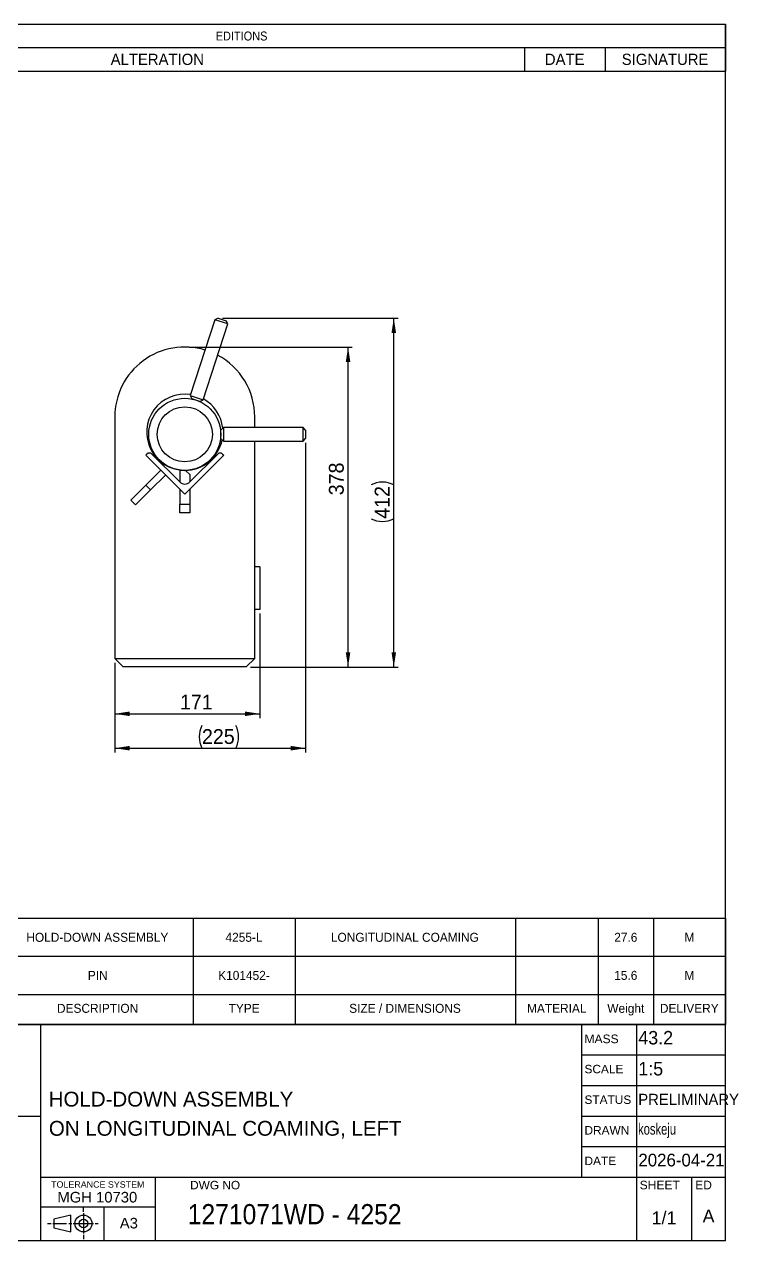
# Model space of a CAD drawing. Header units: millimetres. Extents: x 8 to 2090, y 25 to 1460.
# Drawn here: x 1248 to 2090, y 25 to 1460 of the extents above; entities that cross this region are included whole.
import ezdxf

# ---------------------------------------------------------------- set-up
doc = ezdxf.new("R2010")
doc.units = ezdxf.units.MM
doc.header["$LTSCALE"] = 5
doc.layers.add('AM_0', color=7, linetype='Continuous', lineweight=25)
doc.layers.add('AM_5', color=3, linetype='Continuous')
doc.layers.add('AM_6', color=2, linetype='Continuous')
doc.styles.add('SLDTEXTSTYLE0', font='ARIAL.TTF', dxfattribs={"width": 0.948})
doc.styles.add('SLDTEXTSTYLE1', font='ARIAL.TTF', dxfattribs={"width": 0.9875})
doc.styles.add('SLDTEXTSTYLE2', font='GOTHIC.TTF', dxfattribs={"width": 0.913})
doc.styles.add('SLDTEXTSTYLE3', font='ARIAL.TTF')
doc.styles.add('SLDTEXTSTYLE5', font='ARIALN.TTF', dxfattribs={"width": 0.87})
doc.dimstyles.new('SLDDIMSTYLE0', dxfattribs={"dimtxt": 17.5, "dimasz": 17.5, "dimexe": 0, "dimexo": 0.0625, "dimgap": 4.375, "dimtad": 1, "dimdec": 1, "dimrnd": 1e-09, "dimzin": 12, "dimdsep": 46, "dimtxsty": 'SLDTEXTSTYLE0', "dimsah": 1, "dimcen": 0.09, "dimadec": 0, "dimazin": 3, "dimtfac": 1, "dimtdec": 1, "dimtofl": 0, "dimtmove": 0, "dimatfit": 3, "dimfxl": 1, "dimfrac": 2, "dimtolj": 1, "dimtzin": 12, "dimarcsym": 0})
doc.dimstyles.new('SLDDIMSTYLE2', dxfattribs={"dimtxt": 17.5, "dimasz": 17.5, "dimexe": 0, "dimexo": 0.0625, "dimgap": 4.375, "dimtad": 1, "dimdec": 0, "dimrnd": 1e-09, "dimzin": 12, "dimdsep": 46, "dimtxsty": 'SLDTEXTSTYLE0', "dimsah": 1, "dimcen": 0.09, "dimadec": 0, "dimazin": 3, "dimtfac": 1, "dimtdec": 0, "dimtofl": 0, "dimtmove": 0, "dimatfit": 3, "dimfxl": 1, "dimfrac": 2, "dimtolj": 1, "dimtzin": 12, "dimarcsym": 0})

# ---------------------------------------------------------------- blocks, each defined once
blk = doc.blocks.new('SW_TABLEANNOTATION_0')
at = {"layer": 'AM_0', "color": 0}
for p, q in [((0, 0), (0, -27.3)), ((0, 0), (40, 0)), ((40, 0), (905, 0)), ((905, 0), (1000, 0)), ((1000, 0), (1142, 0)), ((1142, 0), (1142, -27.3)), ((0, -27.3), (0, -55.3)), ((0, -27.3), (40, -27.3)), ((40, -27.3), (40, -55.3)), ((40, -27.3), (905, -27.3)), ((905, -27.3), (905, -55.3)), ((905, -27.3), (1000, -27.3)), ((1000, -27.3), (1000, -55.3)), ((1000, -27.3), (1142, -27.3)), ((1142, -27.3), (1142, -55.3)), ((0, -55.3), (40, -55.3)), ((40, -55.3), (905, -55.3)), ((905, -55.3), (1000, -55.3)), ((1000, -55.3), (1142, -55.3))]:
    blk.add_line(p, q, dxfattribs=at)
at = {"layer": 'AM_0', "color": 0, "attachment_point": 1}
for s, insert, char_height, style in [('EDITIONS', (540.9, -8.5), 10.58, 'SLDTEXTSTYLE2'), ('ED', (7.8, -34.7), 13.23, 'SLDTEXTSTYLE0'), ('ALTERATION', (417.1, -34.7), 13.23, 'SLDTEXTSTYLE0'), ('DATE', (929, -34.7), 13.23, 'SLDTEXTSTYLE0'), ('SIGNATURE', (1019.6, -34.7), 13.23, 'SLDTEXTSTYLE0')]:
    blk.add_mtext(s, dxfattribs=dict(at, insert=insert, char_height=char_height, style=style))
blk = doc.blocks.new('SW_TABLEANNOTATION_1')
at = {"layer": 'AM_0', "color": 0}
for p, q in [((0, 89.9), (0, 45)), ((0, 89.9), (75, 89.9)), ((75, 89.9), (75, 45)), ((75, 89.9), (115, 89.9)), ((115, 89.9), (115, 45)), ((115, 89.9), (185, 89.9)), ((185, 89.9), (185, 45)), ((185, 89.9), (265, 89.9)), ((265, 89.9), (265, 45)), ((265, 89.9), (490, 89.9)), ((490, 89.9), (490, 45)), ((490, 89.9), (610, 89.9)), ((610, 89.9), (610, 45)), ((610, 89.9), (870, 89.9)), ((870, 89.9), (870, 45)), ((870, 89.9), (967.5, 89.9)), ((967.5, 89.9), (967.5, 45)), ((967.5, 89.9), (1032.5, 89.9)), ((1032.5, 89.9), (1032.5, 45)), ((1032.5, 89.9), (1117.5, 89.9)), ((1117.5, 89.9), (1117.5, 45)), ((0, 45), (0, 0)), ((0, 45), (75, 45)), ((75, 45), (75, 0)), ((75, 45), (115, 45)), ((115, 45), (115, 0)), ((115, 45), (185, 45)), ((185, 45), (185, 0)), ((185, 45), (265, 45)), ((265, 45), (265, 0)), ((265, 45), (490, 45)), ((490, 45), (490, 0)), ((490, 45), (610, 45)), ((610, 45), (610, 0)), ((610, 45), (870, 45)), ((870, 45), (870, 0)), ((870, 45), (967.5, 45)), ((967.5, 45), (967.5, 0)), ((967.5, 45), (1032.5, 45)), ((1032.5, 45), (1032.5, 0)), ((1032.5, 45), (1117.5, 45)), ((1117.5, 45), (1117.5, 0)), ((0, 0), (0, -35.5)), ((0, 0), (75, 0)), ((75, 0), (75, -35.5)), ((75, 0), (115, 0)), ((115, 0), (115, -35.5)), ((115, 0), (185, 0)), ((185, 0), (185, -35.5)), ((185, 0), (265, 0)), ((265, 0), (265, -35.5)), ((265, 0), (490, 0)), ((490, 0), (490, -35.5)), ((490, 0), (610, 0)), ((610, 0), (610, -35.5)), ((610, 0), (870, 0)), ((870, 0), (870, -35.5)), ((870, 0), (967.5, 0)), ((967.5, 0), (967.5, -35.5)), ((967.5, 0), (1032.5, 0)), ((1032.5, 0), (1032.5, -35.5)), ((1032.5, 0), (1117.5, 0)), ((1117.5, 0), (1117.5, -35.5)), ((0, -35.5), (75, -35.5)), ((75, -35.5), (115, -35.5)), ((115, -35.5), (185, -35.5)), ((185, -35.5), (265, -35.5)), ((265, -35.5), (490, -35.5)), ((490, -35.5), (610, -35.5)), ((610, -35.5), (870, -35.5)), ((870, -35.5), (967.5, -35.5)), ((967.5, -35.5), (1032.5, -35.5)), ((1032.5, -35.5), (1117.5, -35.5))]:
    blk.add_line(p, q, dxfattribs=at)
at = {"layer": 'AM_0', "color": 0, "attachment_point": 1, "style": 'SLDTEXTSTYLE0'}
for s, insert, char_height in [('2', (33.6, 72.7), 10.6), ('1', (91.1, 72.7), 10.6), ('4255', (134.3, 72.7), 10.58), ('HOLD-DOWN ASSEMBLY', (293.2, 72.7), 10.583), ('4255-L', (528, 72.7), 10.58), ('LONGITUDINAL COAMING', (652.2, 72.7), 10.583), ('27.6', (986.3, 72.7), 10.58), ('M', (1069.1, 72.7), 10.6), ('1', (33.6, 27.8), 10.6), ('1', (91.1, 27.8), 10.6), ('K101452', (121.8, 27.8), 10.58), ('1042296', (197.6, 27.8), 10.58), ('PIN', (365.7, 27.8), 10.58), ('K101452-', (519.4, 27.8), 10.58), ('15.6', (986.3, 27.8), 10.58), ('M', (1069.1, 27.8), 10.6), ('ITEM', (20.6, -11.1), 10.58), ('QTY', (80.5, -11.1), 10.58), ('DRW', (133.1, -11.1), 10.58), ('CODE', (204.6, -11.1), 10.58), ('DESCRIPTION', (329.3, -11.1), 10.583), ('TYPE', (531.6, -11.1), 10.58), ('SIZE / DIMENSIONS', (673.8, -11.1), 10.583), ('MATERIAL', (883.5, -11.1), 10.58), ('Weight', (978.1, -11.1), 10.58), ('DELIVERY', (1040.1, -11.1), 10.58)]:
    blk.add_mtext(s, dxfattribs=dict(at, insert=insert, char_height=char_height))
blk = doc.blocks.new('_D_2')
at = {"layer": 'AM_5'}
for p, q in [((1526, 764.7), (1526, 641.5)), ((1355, 706.7), (1355, 641.5)), ((1355, 646.5), (1526, 646.5))]:
    blk.add_line(p, q, dxfattribs=at)
for points in [[(1355, 646.5), (1372.5, 643.8), (1372.5, 649.2)], [(1526, 646.5), (1508.5, 649.2), (1508.5, 643.8)]]:
    blk.add_solid(points, dxfattribs=at)
at = {"layer": 'AM_5', "insert": (1431.8, 669.1), "char_height": 17.5, "attachment_point": 1, "style": 'SLDTEXTSTYLE0'}
blk.add_mtext('171', dxfattribs=at)
blk = doc.blocks.new('_D_3')
at = {"layer": 'AM_5'}
for p, q in [((1580, 966.2), (1580, 600.9)), ((1355, 706.7), (1355, 600.9)), ((1355, 605.9), (1580, 605.9))]:
    blk.add_line(p, q, dxfattribs=at)
for centre, start, end in [((1484.6, 619.3), 153.4349, 206.5651), ((1470.9, 619.3), 333.4349, 26.5651)]:
    blk.add_arc(centre, 30, start, end, dxfattribs=at)
for points in [[(1355, 605.9), (1372.5, 603.2), (1372.5, 608.6)], [(1580, 605.9), (1562.5, 608.6), (1562.5, 603.2)]]:
    blk.add_solid(points, dxfattribs=at)
at = {"layer": 'AM_5', "insert": (1457.7, 628.4), "char_height": 17.5, "attachment_point": 1, "style": 'SLDTEXTSTYLE0'}
blk.add_mtext('225', dxfattribs=at)
blk = doc.blocks.new('_D_4')
at = {"layer": 'AM_5'}
for p, q in [((1442.5, 1079.2), (1635, 1079.2)), ((1630, 701.7), (1630, 1079.2)), ((1515, 701.7), (1635, 701.7))]:
    blk.add_line(p, q, dxfattribs=at)
for points in [[(1630, 1079.2), (1627.3, 1061.7), (1632.7, 1061.7)], [(1630, 701.7), (1632.7, 719.2), (1627.3, 719.2)]]:
    blk.add_solid(points, dxfattribs=at)
at = {"layer": 'AM_5', "insert": (1607.4, 904.3), "char_height": 17.5, "attachment_point": 1, "rotation": 90, "style": 'SLDTEXTSTYLE0'}
blk.add_mtext('378', dxfattribs=at)
blk = doc.blocks.new('_D_5')
at = {"layer": 'AM_5'}
for p, q in [((1481.8, 1113.3), (1688.9, 1113.3)), ((1683.9, 701.7), (1683.9, 1113.3)), ((1515, 701.7), (1688.9, 701.7))]:
    blk.add_line(p, q, dxfattribs=at)
for centre, start, end in [((1670.5, 889.8), 63.4349, 116.5651), ((1670.5, 903.4), 243.4349, 296.5651)]:
    blk.add_arc(centre, 30, start, end, dxfattribs=at)
for points in [[(1683.9, 1113.3), (1681.2, 1095.8), (1686.6, 1095.8)], [(1683.9, 701.7), (1686.6, 719.2), (1681.2, 719.2)]]:
    blk.add_solid(points, dxfattribs=at)
at = {"layer": 'AM_5', "insert": (1661.4, 876.6), "char_height": 17.5, "attachment_point": 1, "rotation": 90, "style": 'SLDTEXTSTYLE0'}
blk.add_mtext('412', dxfattribs=at)

msp = doc.modelspace()

# ---------------------------------------------------------------- linework, layer by layer
at = {"layer": 'AM_0'}
for p, q in [((26.34, 1460.01), (2075.04, 1460.01)), ((2075.04, 24.91), (2075.04, 1460.01)), ((1472.98, 1111.38), (1443.94, 1021.98)), ((1459.15, 1017.03), (1488.2, 1106.43)), ((1476.77, 1113.3), (1472.98, 1111.38)), ((1488.2, 1106.43), (1472.98, 1111.38)), ((1476.77, 1113.3), (1486.28, 1110.21)), ((1488.2, 1106.43), (1486.28, 1110.21)), ((1443.94, 1021.98), (1445.86, 1018.2)), ((1443.94, 1021.98), (1459.15, 1017.03)), ((1455.37, 1015.11), (1445.86, 1018.2)), ((1455.37, 1015.11), (1459.15, 1017.03)), ((1354.99, 996.73), (1354.99, 711.73)), ((1519.99, 984.23), (1519.99, 996.73)), ((1482.99, 984.23), (1479.99, 981.23)), ((1479.99, 971.23), (1479.99, 981.23)), ((1576.99, 984.23), (1482.99, 984.23)), ((1482.99, 984.23), (1482.99, 968.23)), ((1579.99, 981.23), (1576.99, 984.23)), ((1576.99, 968.23), (1576.99, 984.23)), ((1579.99, 981.23), (1579.99, 971.23)), ((1479.99, 971.23), (1482.99, 968.23)), ((1482.99, 968.23), (1576.99, 968.23)), ((1519.99, 711.73), (1519.99, 968.23)), ((1576.99, 968.23), (1579.99, 971.23)), ((1391.52, 951.57), (1392.94, 952.98)), ((1437.49, 905.61), (1391.52, 951.57)), ((1398.59, 952.98), (1431.48, 920.1)), ((1483.45, 951.57), (1437.49, 905.61)), ((1443.5, 920.1), (1476.38, 952.98)), ((1482.03, 952.98), (1483.45, 951.57)), ((1409.2, 933.89), (1391.52, 916.21)), ((1438.49, 933.73), (1431.49, 933.73)), ((1431.49, 933.73), (1431.49, 920.09)), ((1443.49, 928.73), (1438.49, 933.73)), ((1414.86, 928.23), (1397.18, 910.56)), ((1443.49, 928.73), (1443.49, 920.09)), ((1391.52, 916.21), (1373.85, 898.54)), ((1397.18, 910.56), (1379.5, 892.88)), ((1397.18, 910.56), (1391.52, 916.21)), ((1431.49, 911.61), (1431.49, 893.73)), ((1443.49, 911.61), (1443.49, 893.73)), ((1379.5, 892.88), (1373.85, 898.54)), ((1431.49, 893.73), (1443.49, 893.73)), ((1431.49, 883.73), (1431.49, 893.73)), ((1443.49, 893.73), (1443.49, 883.73)), ((1443.49, 883.73), (1431.49, 883.73)), ((1525.99, 819.73), (1519.99, 819.73)), ((1525.99, 819.73), (1525.99, 769.73)), ((1525.99, 769.73), (1519.99, 769.73)), ((1354.99, 711.73), (1519.99, 711.73)), ((1364.99, 701.73), (1354.99, 711.73)), ((1509.99, 701.73), (1519.99, 711.73)), ((1509.99, 701.73), (1364.99, 701.73)), ((2075.04, 279.83), (957.54, 279.83)), ((1267.54, 279.83), (1267.54, 24.91)), ((1905.04, 279.91), (1905.04, 99.91)), ((1970.04, 279.83), (1970.04, 24.83)), ((2075.04, 24.83), (2075.04, 279.83)), ((1905.04, 243.91), (2075.04, 243.91)), ((1905.04, 207.91), (2075.04, 207.91)), ((957.55, 171.83), (1267.54, 171.85)), ((1905.04, 171.91), (2075.04, 171.91)), ((1905.04, 135.91), (2075.04, 135.91)), ((1267.54, 99.91), (2075.04, 99.91)), ((1402.54, 99.91), (1402.54, 24.91)), ((2035.04, 99.91), (2035.04, 24.91)), ((1267.54, 64.91), (1402.54, 64.91)), ((1318, 58.8), (1318, 63.66)), ((1342.54, 24.91), (1342.54, 64.91)), ((1275.69, 45.11), (1279.84, 45.11)), ((1282.07, 45.11), (1298.1, 45.11)), ((1303.02, 55.11), (1283.02, 50.11)), ((1283.02, 50.11), (1283.02, 40.11)), ((1300.66, 45.11), (1304.49, 45.11)), ((1303.02, 35.11), (1303.02, 55.11)), ((1306.08, 45.11), (1329.77, 45.11)), ((1318, 57.12), (1318, 33.36)), ((1331.76, 45.11), (1335.51, 45.11)), ((1283.02, 40.11), (1303.02, 35.11)), ((1318, 31.76), (1318, 26.74)), ((26.34, 24.91), (2075.04, 24.91)), ((957.56, 24.91), (2075.04, 24.91))]:
    msp.add_line(p, q, dxfattribs=at)
for centre, radius in [((1437.49, 976.23), 42.5), ((1437.49, 976.23), 32.5), ((1318, 45.11), 10), ((1318, 45.11), 5)]:
    msp.add_circle(centre, radius, dxfattribs=at)
for centre, radius, start, end in [((1437.49, 996.73), 82.5, 73.15652, 180), ((1437.49, 996.73), 82.5, 0, 61.99374), ((1437.49, 978.73), 45, 81.24231, 270), ((1437.49, 978.73), 45, 6.05756, 60.75847), ((1437.49, 978.73), 45, 270, 348.36509), ((1395.77, 950.16), 4, 45, 135), ((1479.2, 950.16), 4, 45, 135), ((1437.49, 926.11), 8.5, 225, 315)]:
    msp.add_arc(centre, radius, start, end, dxfattribs=at)

# ---------------------------------------------------------------- block references
for name, p in [('SW_TABLEANNOTATION_0', (933.04, 1460.01)), ('SW_TABLEANNOTATION_1', (957.52, 315.36))]:
    msp.add_blockref(name, p, dxfattribs=at)

# ---------------------------------------------------------------- texts
at = {"layer": 'AM_6'}
for s, insert, char_height, attachment_point, style in [('MASS', (1908.75, 268.03), 10.16, 1, 'SLDTEXTSTYLE3'), ('43.2', (1972.26, 272.24), 15.875, 1, 'SLDTEXTSTYLE0'), ('SCALE', (1908.75, 232.3), 10, 1, 'SLDTEXTSTYLE3'), ('1:5', (1972.26, 235.62), 15.875, 1, 'SLDTEXTSTYLE0'), ('HOLD-DOWN ASSEMBLY', (1277.07, 200.58), 17.5, 1, 'SLDTEXTSTYLE1'), ('STATUS', (1908.75, 196.15), 10, 1, 'SLDTEXTSTYLE3'), ('PRELIMINARY', (1972.12, 198.09), 13.2292, 1, 'SLDTEXTSTYLE0'), ('ON LONGITUDINAL COAMING, LEFT', (1277.26, 166.13), 17.5, 1, 'SLDTEXTSTYLE1'), ('DRAWN', (1908.75, 160.05), 10, 1, 'SLDTEXTSTYLE3'), ('koskeju', (1971.92, 163.19), 13.229, 1, 'SLDTEXTSTYLE5'), ('DATE', (1908.75, 123.99), 10, 1, 'SLDTEXTSTYLE3'), ('2026-04-21', (1972.26, 127.45), 15, 1, 'SLDTEXTSTYLE0'), ('TOLERANCE SYSTEM', (1279.92, 94.89), 7.5, 1, 'SLDTEXTSTYLE3'), ('DWG NO', (1443.78, 95.36), 10, 1, 'SLDTEXTSTYLE3'), ('SHEET', (1973.8, 95.55), 10.16, 1, 'SLDTEXTSTYLE3'), ('ED', (2039.26, 95.52), 10.16, 1, 'SLDTEXTSTYLE3'), ('MGH 10730', (1287.29, 82.38), 12.5, 1, 'SLDTEXTSTYLE3'), ('1271071WD - 4252', (1440.97, 67.99), 23.8125, 1, 'SLDTEXTSTYLE2'), ('1/1', (2002.5, 59.37), 15.24, 2, 'SLDTEXTSTYLE1'), ('A', (2055.04, 61.54), 15.24, 2, 'SLDTEXTSTYLE1'), ('A3', (1360.87, 51.75), 12.5, 1, 'SLDTEXTSTYLE3')]:
    msp.add_mtext(s, dxfattribs=dict(at, insert=insert, char_height=char_height, attachment_point=attachment_point, style=style))

# ---------------------------------------------------------------- dimensions: what is measured, and where the dimension line sits
at = {"layer": 'AM_5'}
dim = msp.add_linear_dim(base=(1683.93, 1113.3), p1=(1509.99, 701.73), p2=(1476.77, 1113.3), angle=90, text='(<>)', dimstyle='SLDDIMSTYLE2', dxfattribs=at)
dim.commit()
dim.dimension.update_dxf_attribs({"geometry": '_D_5', "text_midpoint": (1683.93, 896.61), "dimtype": 160})
dim = msp.add_linear_dim(base=(1629.98542346, 1079.2323029), p1=(1509.98542346, 701.7323029), p2=(1437.48542346, 1079.2323029), angle=90, dimstyle='SLDDIMSTYLE2', dxfattribs=at)
dim.commit()
dim.dimension.update_dxf_attribs({"geometry": '_D_4', "text_midpoint": (1629.98542346, 924.34866665), "dimtype": 160})
dim = msp.add_linear_dim(base=(1579.99, 605.87), p1=(1354.99, 711.73), p2=(1579.99, 971.23), text='(<>)', dimstyle='SLDDIMSTYLE0', dxfattribs=at)
dim.commit()
dim.dimension.update_dxf_attribs({"geometry": '_D_3', "text_midpoint": (1477.75, 605.87), "dimtype": 160})
dim = msp.add_linear_dim(base=(1525.99, 646.49), p1=(1354.99, 711.73), p2=(1525.99, 769.73), dimstyle='SLDDIMSTYLE0', dxfattribs=at)
dim.commit()
dim.dimension.update_dxf_attribs({"geometry": '_D_2', "text_midpoint": (1451.88, 646.49), "dimtype": 160})

doc.saveas('drawing.dxf')
